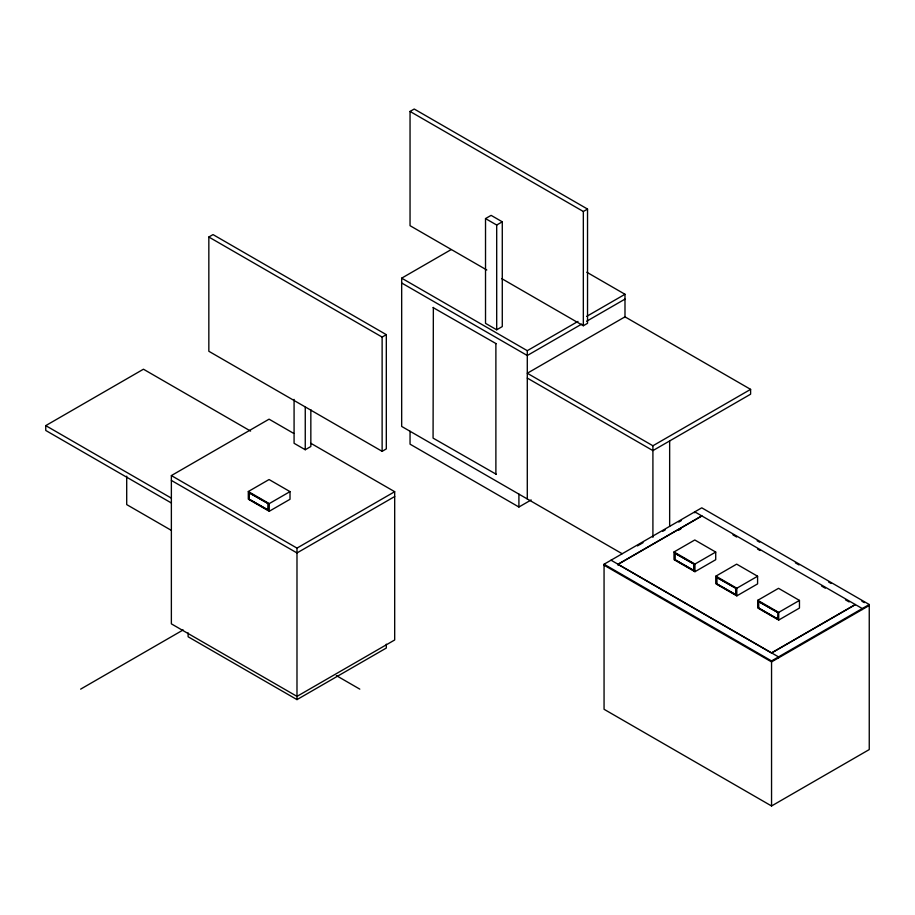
<?xml version="1.0" encoding="UTF-8"?>
<svg xmlns="http://www.w3.org/2000/svg" width="915" height="915" viewBox="0 0 915 915"><rect width="100%" height="100%" fill="white"/><g stroke="black" fill="none" stroke-linecap="round" stroke-linejoin="round"><path stroke-width="1.37" d="M486.791 269.994L410.046 225.685L410.046 111.436L414.232 109.022L587.533 209.066L587.533 323.327L583.335 325.74L501.649 278.572M208.837 237.019L213.023 234.595L386.313 334.65L386.313 448.899L382.127 451.324L208.837 351.269L208.837 237.019L382.127 337.075L386.313 334.65M171.368 502.987L45.75 430.462L45.75 425.624L143.449 369.214L250.596 431.079M485.522 218.582L491.115 215.368L502.278 221.807L502.278 326.575L496.696 329.789L485.522 323.35L485.522 218.582L496.696 225.033L502.278 221.807M622.12 553.712L401.674 426.436L401.674 278.16L451.141 249.601M410.046 111.436L583.335 211.491L587.533 209.066M496.159 474.222L433.07 438.113L433.355 307.406M310.94 443.352L394.685 491.698L394.685 639.974L296.986 696.384L171.368 623.858L171.368 475.583L269.067 419.173L293.704 433.401M294.081 399.397L294.081 443.295L305.255 449.734L310.837 446.509L310.837 409.703M433.07 307.566L496.159 343.674M248.308 491.527L269.067 479.54L290.009 491.618L290.009 499.281L269.239 511.268L248.308 499.178L248.308 491.527L269.239 503.616L290.009 491.618M248.972 492.682L268.404 503.707L268.232 510.227L248.972 499.11L248.972 492.682L268.404 503.707M248.972 499.11L268.404 510.135M401.674 278.16L527.292 350.685L577.994 321.405M586.652 316.407L624.991 294.275L624.991 317.574M581.7 324.104L527.292 355.512L401.674 282.987M586.652 321.245L624.991 299.113M171.368 475.583L296.986 548.108L394.685 491.698M394.685 496.536L296.986 552.946L171.368 480.421M80.646 689.132L183.16 629.943M410.046 431.262L410.046 444.164L518.908 507.013L531.146 499.956M750.609 389.367L624.991 316.842L527.292 373.251L652.91 445.777L750.609 389.367L750.609 394.193L652.91 450.603L527.292 378.078M188.113 632.883L188.113 636.76L296.986 699.609L386.313 648.037L386.313 644.171M604.06 564.223L701.759 507.825L869.25 604.518L869.25 749.568L771.551 805.978L604.06 709.285L604.06 564.223L771.551 660.927L869.25 604.518M637.446 545.912L643.051 542.675M662.757 531.306L665.228 529.876M678.77 522.065L681.229 520.635M701.759 515.877L618.014 564.223L618.014 565.196M701.759 516.037L618.014 564.395L771.551 653.036L855.296 604.678M678.358 530.357L680.817 528.939M674.012 551.962L694.782 539.976L715.713 552.065L715.713 559.717L694.943 571.703L674.012 559.614L674.012 551.962L694.943 564.052L715.713 552.065M674.675 553.118L694.108 564.143L693.947 570.674L674.675 559.545L674.675 553.118L694.108 564.143M674.675 559.545L694.108 570.571M715.885 576.141L736.655 564.143L757.586 576.233L757.586 583.896L736.815 595.882L715.885 583.793L715.885 576.141L736.815 588.231L757.586 576.233M716.548 577.296L735.98 588.322L735.82 594.842L716.548 583.724L716.548 577.296L735.98 588.322M716.548 583.724L735.98 594.75M757.757 600.309L778.528 588.322L799.458 600.412L799.458 608.063L778.688 620.061L757.757 607.972L757.757 600.309L778.688 612.398L799.458 600.412M758.432 601.464L777.853 612.49L777.693 619.02L758.432 607.903L758.432 601.464L777.853 612.49M758.432 607.903L777.693 619.02M771.551 652.875L855.296 604.518M869.25 605.49L771.551 661.9L604.06 565.196M586.812 272.235L624.991 294.275M757.174 540.788L759.644 542.206M795.352 562.828L799.047 564.955M828.613 582.02L831.072 583.45M861.861 601.224L864.32 602.642M732.961 534.863L736.655 536.991M757.586 549.08L760.056 550.498M821.624 586.058L825.33 588.185M845.471 599.817L849.154 601.944M611.037 560.197L778.528 656.901L778.528 657.862M45.75 425.624L171.368 498.149M171.036 530.197L126.705 504.6L126.705 476.155M336.331 675.59L359.801 689.132M862.273 609.516L862.273 608.555L694.782 511.851L694.782 512.812M778.688 612.398L778.688 620.061M771.551 660.927L771.551 805.978M758.592 601.372L758.592 607.8M736.815 588.231L736.815 595.882M735.82 588.414L735.82 594.842M716.72 577.193L716.72 583.633M694.943 564.052L694.943 571.703M693.947 564.235L693.947 570.674M674.847 553.026L674.847 559.454M669.654 440.938L669.654 526.262M652.91 445.777L652.91 537.357M583.335 211.491L583.335 325.74M527.292 350.685L527.292 498.961M518.908 494.123L518.908 507.013M496.696 225.033L496.696 329.789M495.884 343.834L495.884 474.382M382.127 337.075L382.127 451.324M305.255 407.267L305.255 449.734M296.986 548.108L296.986 699.609M269.239 503.616L269.239 511.268M268.232 503.799L268.232 510.227M249.143 492.579L249.143 499.018"/></g></svg>
